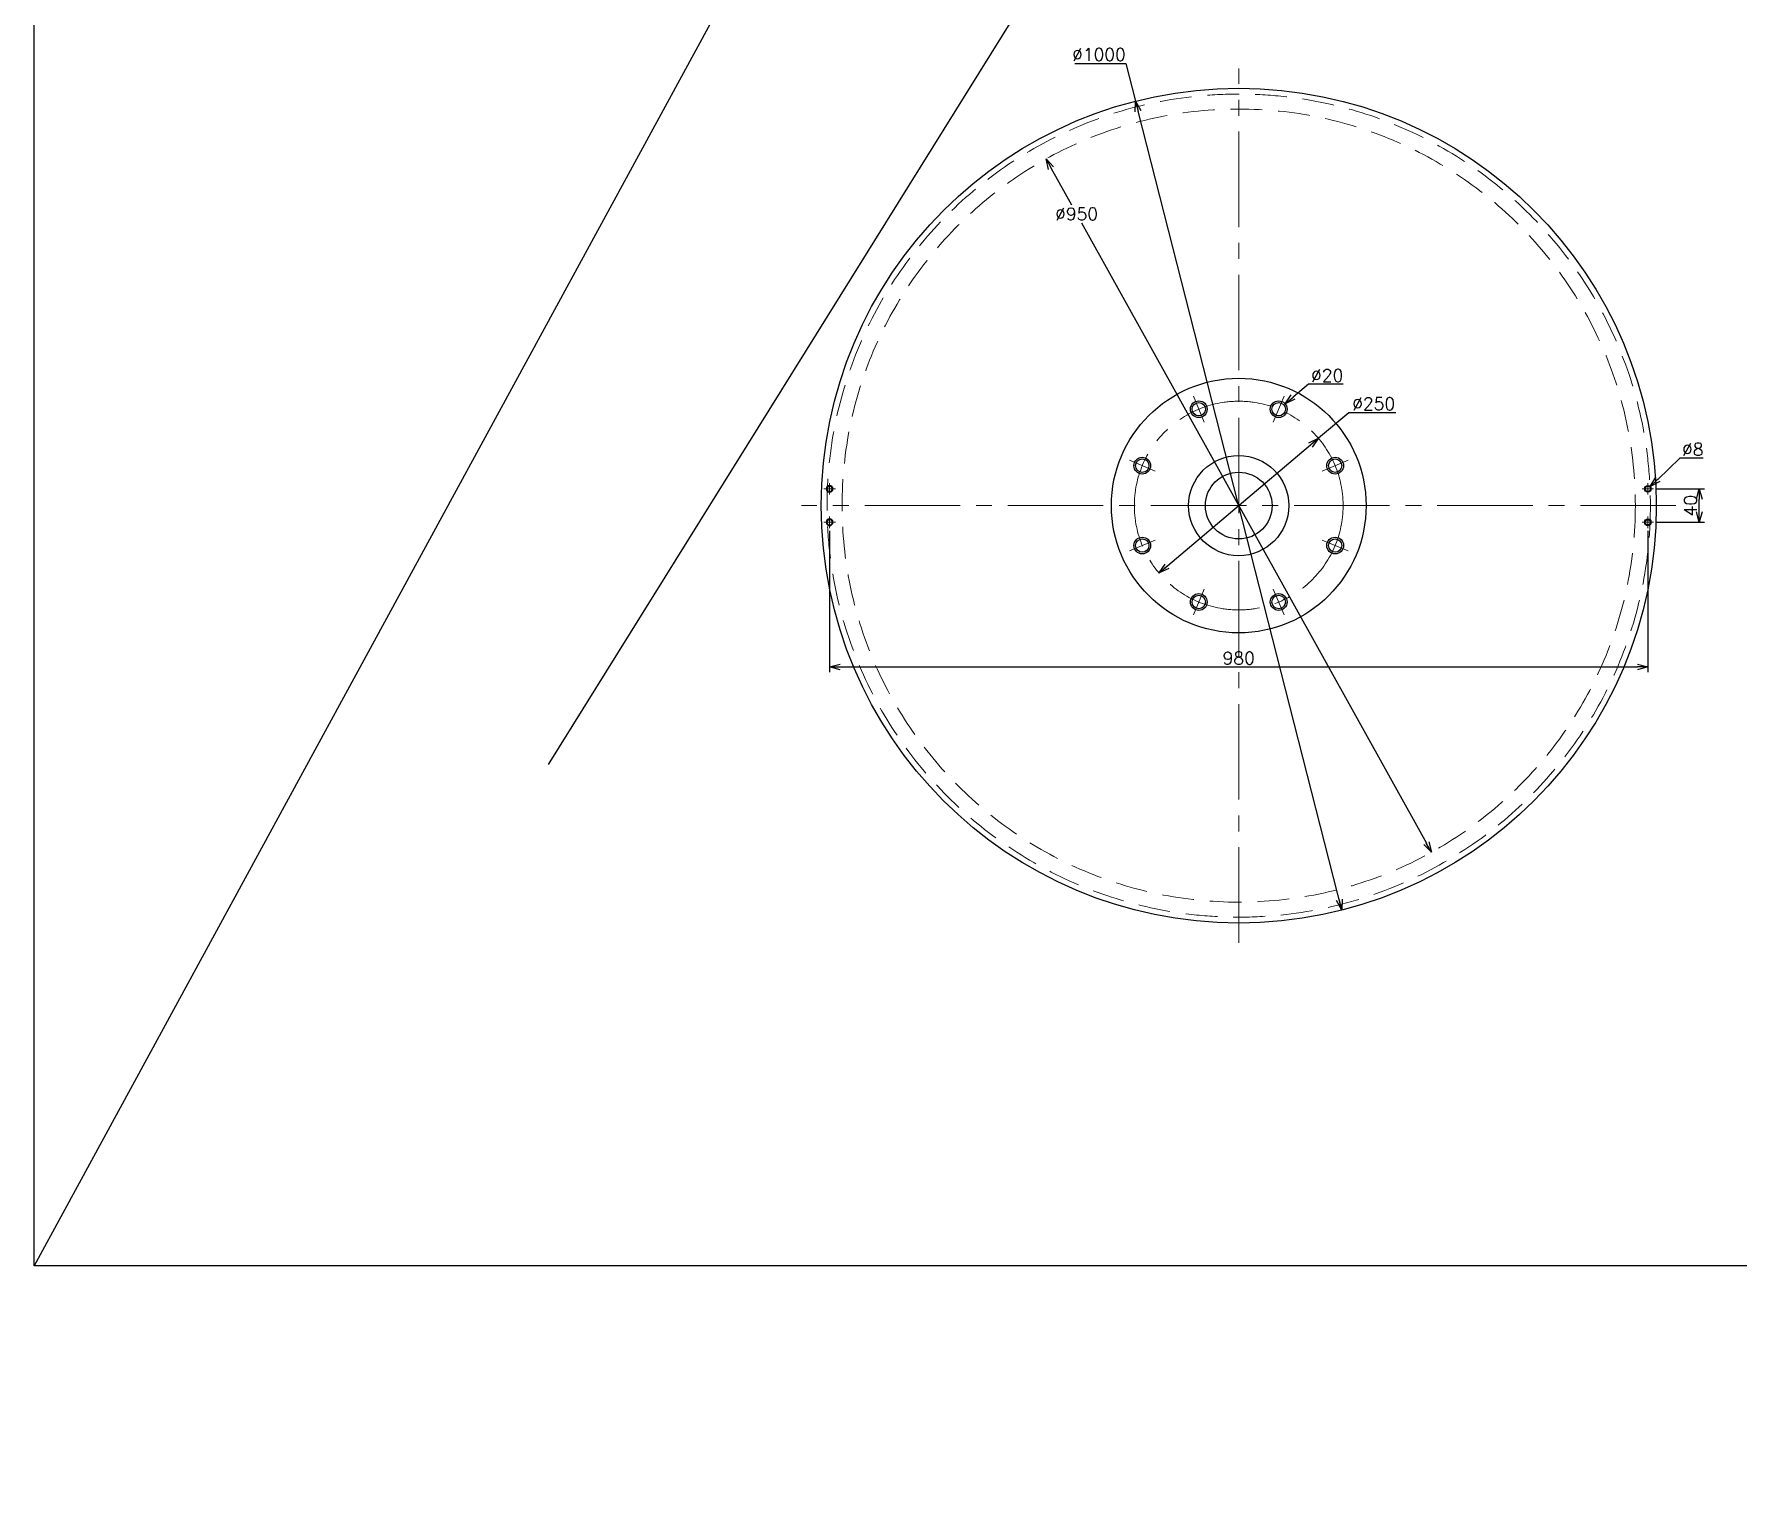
# Model space of a CAD drawing. Header units: millimetres. Extents: x -16130 to 36813, y -8099 to 27484.
# Drawn here: x -184 to 1857, y 15682 to 17431 of the extents above; entities that cross this region are included whole.
import ezdxf
from ezdxf import colors
from ezdxf.entities.mleader import LeaderData, LeaderLine
from ezdxf.enums import TextEntityAlignment as Align
from ezdxf.math import Vec2, Vec3
from ezdxf.xclip import XClip

# ---------------------------------------------------------------- set-up
doc = ezdxf.new("R2010")
doc.units = ezdxf.units.MM
doc.header["$LTSCALE"] = 6
doc.header["$XCLIPFRAME"] = 0
doc.header["$PDMODE"] = 99
doc.header["$PDSIZE"] = 1
doc.linetypes.add('CENTER2', pattern=[28.575, 19.05, -3.175, 3.175, -3.175])
doc.linetypes.add('HIDDEN', pattern=[9.525, 6.35, -3.175])
for name, color, linetype, lineweight in [('04_HIDDEN', 2, 'HIDDEN', 13), ('05_CENTER', 4, 'CENTER2', 13), ('08_DIM', 3, 'Continuous', 13)]:
    doc.layers.add(name, color=color, linetype=linetype, lineweight=lineweight)
doc.styles.add('KSS_TXT', font='txt.shx', dxfattribs={"bigfont": 'extfont2.shx'})
doc.styles.get("Standard").update_dxf_attribs({"font": 'txt.shx', "bigfont": 'extfont2.shx'})
doc.dimstyles.new('KSS_DIM', dxfattribs={"dimtxt": 3, "dimasz": 2.5, "dimexe": 1.25, "dimexo": 0.625, "dimtad": 1, "dimdsep": 46, "dimtxsty": 'KSS_TXT', "dimblk": 'OPEN30', "dimcen": 0, "dimazin": 2, "dimtfac": 0.75, "dimtmove": 0, "dimatfit": 3, "dimldrblk": 'OPEN30', "dimfxl": 1, "dimtolj": 1, "dimarcsym": 0})
doc.dimstyles.new('KSS_DIM$3', dxfattribs={"dimtxt": 3, "dimasz": 2.5, "dimexe": 1.25, "dimexo": 0.625, "dimtad": 1, "dimtih": 1, "dimtoh": 1, "dimdsep": 46, "dimtxsty": 'KSS_TXT', "dimblk": 'OPEN30', "dimcen": 0, "dimazin": 2, "dimtfac": 0.75, "dimtofl": 0, "dimtmove": 0, "dimatfit": 3, "dimldrblk": 'OPEN30', "dimfxl": 1, "dimtolj": 1, "dimarcsym": 0})

# ---------------------------------------------------------------- blocks, each defined once
blk = doc.blocks.new('_Open30')
at = {"color": 0, "linetype": 'ByBlock', "lineweight": -2}
for p, q in [((-1, 0.27), (0, 0)), ((0, 0), (-1, -0.27)), ((0, 0), (-1, 0))]:
    blk.add_line(p, q, dxfattribs=at)
blk = doc.blocks.new('*D1073')
at = {"layer": '08_DIM', "color": 0, "lineweight": -2, "transparency": 16777216}
for p, q in [((1390.6, 16977.2), (1354.3, 16946.5)), ((1447, 16977.2), (1390.6, 16977.2)), ((1163.3, 16785.2), (1344.7, 16938.5))]:
    blk.add_line(p, q, dxfattribs=at)
at = {"layer": 'Defpoints', "color": 0, "transparency": 16777216}
for p in [(1354.3, 16946.5), (1163.3, 16785.2)]:
    blk.add_point(p, dxfattribs=at)
at = {"layer": '08_DIM', "color": 0, "lineweight": -2, "transparency": 16777216, "xscale": 12.5, "yscale": 12.5, "zscale": 12.5}
for p, rotation in [((1354.3, 16946.5), 40.18515012310245), ((1163.3, 16785.2), 220.1851501231025)]:
    blk.add_blockref('_Open30', p, dxfattribs=dict(at, rotation=rotation))
at = {"layer": '08_DIM', "color": 0, "transparency": 16777216, "insert": (1420.4, 16987.9), "char_height": 15, "attachment_point": 5, "style": 'KSS_TXT'}
blk.add_mtext('\\A1;%%C250', dxfattribs=at)
blk = doc.blocks.new('*D1193')
at = {"layer": '08_DIM', "color": 0, "lineweight": -2, "transparency": 16777216}
for p, q in [((1062.3, 17395.5), (1123.6, 17395.5)), ((1123.6, 17395.5), (1135.1, 17350.4)), ((1382.4, 16381.4), (1138.2, 17338.2))]:
    blk.add_line(p, q, dxfattribs=at)
at = {"layer": 'Defpoints', "color": 0, "transparency": 16777216}
for p in [(1135.1, 17350.4), (1382.4, 16381.4)]:
    blk.add_point(p, dxfattribs=at)
at = {"layer": '08_DIM', "color": 0, "lineweight": -2, "transparency": 16777216, "xscale": 12.5, "yscale": 12.5, "zscale": 12.5}
for p, rotation in [((1135.1, 17350.4), 104.3185324009616), ((1382.4, 16381.4), 284.3185324009616)]:
    blk.add_blockref('_Open30', p, dxfattribs=dict(at, rotation=rotation))
at = {"layer": '08_DIM', "color": 0, "transparency": 16777216, "insert": (1091.4, 17406.2), "char_height": 15, "attachment_point": 5, "style": 'KSS_TXT'}
blk.add_mtext('\\A1;%%C1000', dxfattribs=at)
blk = doc.blocks.new('*D1194')
at = {"layer": '08_DIM', "color": 0, "lineweight": -2, "transparency": 16777216}
for p, q in [((1058.7, 17225.8), (1034.1, 17270.1)), ((1070.5, 17204.6), (1483.5, 16461.6))]:
    blk.add_line(p, q, dxfattribs=at)
at = {"layer": 'Defpoints', "color": 0, "transparency": 16777216}
for p in [(1028, 17281.1), (1489.5, 16450.7)]:
    blk.add_point(p, dxfattribs=at)
at = {"layer": '08_DIM', "color": 0, "lineweight": -2, "transparency": 16777216, "xscale": 12.5, "yscale": 12.5, "zscale": 12.5}
for p, rotation in [((1028, 17281.1), 119.0650319947639), ((1489.5, 16450.7), 299.0650319947638)]:
    blk.add_blockref('_Open30', p, dxfattribs=dict(at, rotation=rotation))
at = {"layer": '08_DIM', "color": 0, "transparency": 16777216, "insert": (1064.6, 17215.2), "char_height": 15, "attachment_point": 5, "style": 'KSS_TXT'}
blk.add_mtext('\\A1;%%C950', dxfattribs=at)
blk = doc.blocks.new('M8Tz_1_1_1')
at = {"color": 0}
for radius in [4, 3.25]:
    blk.add_circle((0, 0), radius, dxfattribs=at)
at = {"layer": '05_CENTER'}
for p, q in [((6.9, 0), (-6.9, 0)), ((0, -6.9), (0, 6.9))]:
    blk.add_line(p, q, dxfattribs=at)
blk = doc.blocks.new('*D1512')
at = {"layer": '08_DIM', "color": 0, "lineweight": -2, "transparency": 16777216}
for p, q in [((768.8, 16835.8), (768.8, 16666.3)), ((1748.8, 16835.8), (1748.8, 16666.3)), ((781.3, 16672.6), (1736.3, 16672.6))]:
    blk.add_line(p, q, dxfattribs=at)
at = {"layer": 'Defpoints', "color": 0, "transparency": 16777216}
for p in [(768.8, 16839), (1748.8, 16839), (1748.8, 16672.6)]:
    blk.add_point(p, dxfattribs=at)
at = {"layer": '08_DIM', "color": 0, "lineweight": -2, "transparency": 16777216, "xscale": 12.5, "yscale": 12.5, "zscale": 12.5, "rotation": 180}
blk.add_blockref('_Open30', (768.8, 16672.6), dxfattribs=at)
at = {"layer": '08_DIM', "color": 0, "lineweight": -2, "transparency": 16777216, "xscale": 12.5, "yscale": 12.5, "zscale": 12.5}
blk.add_blockref('_Open30', (1748.8, 16672.6), dxfattribs=at)
at = {"layer": '08_DIM', "color": 0, "transparency": 16777216, "insert": (1258.8, 16683.2), "char_height": 15, "attachment_point": 5, "style": 'KSS_TXT'}
blk.add_mtext('\\A1;980', dxfattribs=at)
blk = doc.blocks.new('*D1722')
at = {"layer": '08_DIM', "color": 0, "lineweight": -2, "transparency": 16777216}
for p, q in [((1342.5, 17011.2), (1323.9, 16995.7)), ((1383.8, 17011.2), (1342.5, 17011.2))]:
    blk.add_line(p, q, dxfattribs=at)
at = {"layer": 'Defpoints', "color": 0, "transparency": 16777216}
for p in [(1314.3, 16987.8), (1298.9, 16975)]:
    blk.add_point(p, dxfattribs=at)
at = {"layer": '08_DIM', "color": 0, "lineweight": -2, "transparency": 16777216, "xscale": 12.5, "yscale": 12.5, "zscale": 12.5, "rotation": 219.6759700232892}
blk.add_blockref('_Open30', (1314.3, 16987.8), dxfattribs=at)
at = {"layer": '08_DIM', "color": 0, "transparency": 16777216, "insert": (1364.7, 17021.8), "char_height": 15, "attachment_point": 5, "style": 'KSS_TXT'}
blk.add_mtext('\\A1;%%C20', dxfattribs=at)
blk = doc.blocks.new('*D2068')
at = {"layer": '08_DIM', "color": 0, "lineweight": -2, "transparency": 16777216}
for p, q in [((1758.8, 16885.9), (1816.6, 16885.9)), ((1810.4, 16858.4), (1810.4, 16873.4)), ((1758.8, 16845.9), (1816.6, 16845.9))]:
    blk.add_line(p, q, dxfattribs=at)
at = {"layer": 'Defpoints', "color": 0, "transparency": 16777216}
for p in [(1755.7, 16885.9), (1810.4, 16885.9), (1755.7, 16845.9)]:
    blk.add_point(p, dxfattribs=at)
at = {"layer": '08_DIM', "color": 0, "lineweight": -2, "transparency": 16777216, "xscale": 12.5, "yscale": 12.5, "zscale": 12.5}
for p, rotation in [((1810.4, 16885.9), 90), ((1810.4, 16845.9), 270)]:
    blk.add_blockref('_Open30', p, dxfattribs=dict(at, rotation=rotation))
at = {"layer": '08_DIM', "color": 0, "transparency": 16777216, "insert": (1799.8, 16865.9), "char_height": 15, "attachment_point": 5, "rotation": 90, "style": 'KSS_TXT'}
blk.add_mtext('\\A1;40', dxfattribs=at)
blk = doc.blocks.new('*D2069')
at = {"layer": '08_DIM', "color": 0, "lineweight": -2, "transparency": 16777216}
for p, q in [((1787, 16922.6), (1760.7, 16897.3)), ((1815.1, 16922.6), (1787, 16922.6))]:
    blk.add_line(p, q, dxfattribs=at)
at = {"layer": 'Defpoints', "color": 0, "transparency": 16777216}
for p in [(1745.9, 16883.1), (1751.7, 16888.7)]:
    blk.add_point(p, dxfattribs=at)
at = {"layer": '08_DIM', "color": 0, "lineweight": -2, "transparency": 16777216, "xscale": 12.5, "yscale": 12.5, "zscale": 12.5, "rotation": 223.8839568792826}
blk.add_blockref('_Open30', (1751.7, 16888.7), dxfattribs=at)
at = {"layer": '08_DIM', "color": 0, "transparency": 16777216, "insert": (1802.6, 16933.3), "char_height": 15, "attachment_point": 5, "style": 'KSS_TXT'}
blk.add_mtext('\\A1;%%C8', dxfattribs=at)
blk = doc.blocks.new('A$C6D3E2C2A_1_1')
at = {"color": 0}
blk.add_line((-473, 2191), (-473, 105), dxfattribs=at)
blk = doc.blocks.new('A$C21800152_1_1')
for points in [[(-45, -2292), (-45, -2320), (-47, -2322), (-135, -2322), (-135, 43), (-30, 43)], [(15, -107), (15, -2129)]]:
    blk.add_lwpolyline(points)
at = {"layer": '04_HIDDEN'}
blk.add_lwpolyline([(-61, -2229), (-70, -2229), (-70, -76), (-61, -76)], close=True, dxfattribs=at)
blk = doc.blocks.new('A$C62F33C97_1_1')
at = {"xscale": -1}
blk.add_blockref('A$C21800152_1_1', (-80, 89.5), dxfattribs=at)
blk = doc.blocks.new('A$C427433EE_1_1')
blk.add_blockref('A$C62F33C97_1_1', (1220, 2274.5))
blk = doc.blocks.new('A$C47C24317_1_1')
ref = blk.add_blockref('A$C427433EE_1_1', (-1790, -64))
XClip(ref).set_block_clipping_path([(617.7986300872, -50.2983481303), (1338.9772045172, 2515.1750731432)])
blk.add_blockref('A$C6D3E2C2A_1_1', (0, 0))
blk = doc.blocks.new('AM_BALLOON1')
at = {"transparency": 16777216}
blk.add_circle((0, 0), 5, dxfattribs=at)
blk.add_attdef('B_NUMBER', text='', height=3, dxfattribs=at).set_placement((0, 0), align=Align.MIDDLE_CENTER)
blk = doc.blocks.new('_OPEN')
at = {"color": 0, "linetype": 'ByBlock'}
for p, q in [((-1, 0.17), (0, 0)), ((0, 0), (-1, -0.17)), ((0, 0), (-1, 0))]:
    blk.add_line(p, q, dxfattribs=at)

msp = doc.modelspace()

# ---------------------------------------------------------------- linework, layer by layer
at = {"color": 2}
for p, q in [((3612.24504, 22932.18169), (-183.96635, 15955.11805)), ((3348.54958, 21241.84313), (431.57415, 16555.59094))]:
    msp.add_line(p, q, dxfattribs=at)
msp.add_lwpolyline([(-183.96635, 22932.18169), (3612.24504, 22932.18169), (3612.24504, 15955.11805), (-183.96635, 15955.11805)], close=True, dxfattribs=at)
at = {"color": 0}
for centre, radius in [((1258.78198, 16865.88682), 500), ((1258.78198, 16865.88682), 152.5), ((1210.94655, 16981.37176), 10), ((1210.94655, 16981.37176), 8), ((1306.6174, 16981.37176), 10), ((1306.6174, 16981.37176), 8), ((1143.29703, 16913.72225), 10), ((1143.29703, 16913.72225), 8), ((1258.78198, 16865.88682), 60), ((1374.26692, 16913.72225), 10), ((1374.26692, 16913.72225), 8), ((1258.78198, 16865.88682), 40), ((1143.29703, 16818.05139), 10), ((1143.29703, 16818.05139), 8), ((1374.26692, 16818.05139), 10), ((1374.26692, 16818.05139), 8), ((1210.94655, 16750.40188), 10), ((1210.94655, 16750.40188), 8), ((1306.6174, 16750.40188), 10), ((1306.6174, 16750.40188), 8)]:
    msp.add_circle(centre, radius, dxfattribs=at)
at = {"layer": '04_HIDDEN'}
for radius in [493, 475]:
    msp.add_circle((1258.78198, 16865.88682), radius, dxfattribs=at)
at = {"layer": '05_CENTER'}
for p, q in [((1258.78198, 16342.33192), (1258.78198, 17389.44172)), ((1217.35333, 16965.90443), (1204.53977, 16996.8391)), ((1300.21062, 16965.90443), (1313.02418, 16996.8391)), ((1158.76437, 16907.31547), (1127.8297, 16920.12903)), ((1358.79958, 16907.31547), (1389.73425, 16920.12903)), ((1782.33688, 16865.88682), (735.22708, 16865.88682)), ((1158.76437, 16824.45817), (1127.8297, 16811.64461)), ((1358.79958, 16824.45817), (1389.73425, 16811.64461)), ((1217.35333, 16765.86921), (1204.53977, 16734.93455)), ((1300.21062, 16765.86921), (1313.02418, 16734.93455))]:
    msp.add_line(p, q, dxfattribs=at)
msp.add_circle((1258.78198, 16865.88682), 125, dxfattribs=at)

# ---------------------------------------------------------------- block references
at = {"xscale": -1, "rotation": 89.99999999999984}
for p in [(768.78198, 16885.88682), (768.78198, 16845.88682)]:
    msp.add_blockref('M8Tz_1_1_1', p, dxfattribs=at)
at = {"rotation": 270}
for p in [(1748.78198, 16885.88682), (1748.78198, 16845.88682)]:
    msp.add_blockref('M8Tz_1_1_1', p, dxfattribs=at)
ref = msp.add_blockref('A$C47C24317_1_1', (1935.35986, 13868.53494))
XClip(ref).set_block_clipping_path([(-891.2286263952, -1136.1992090855), (786.9869580786, 228.004334306)])

# ---------------------------------------------------------------- dimensions: what is measured, and where the dimension line sits
at = {"layer": '08_DIM'}
for p1, p2, override, picture, middle in [((1382.43819, 16381.41893), (1135.12576, 17350.35472), {"dimscale": 5, "dimpost": '%%C<>', "dimtix": 1, "dimatfit": 2}, '*D1193', (1091.4041, 17395.54397)), ((1489.53794, 16450.70411), (1028.02602, 17281.06954), {"dimscale": 5, "dimpost": '%%C<>', "dimtix": 1, "dimatfit": 2}, '*D1194', (1064.63507, 17215.20148)), ((1298.92073, 16974.98731), (1314.31408, 16987.75621), {"dimscale": 5, "dimpost": '%%C<>'}, '*D1722', (1364.72613, 17011.1687)), ((1163.28656, 16785.22936), (1354.27739, 16946.54428), {"dimscale": 5, "dimpost": '%%C<>', "dimtix": 1, "dimatfit": 2}, '*D1073', (1420.3676, 16977.2468)), ((1745.89899, 16883.11402), (1751.66496, 16888.65962), {"dimscale": 5, "dimpost": '%%C<>'}, '*D2069', (1802.62036, 16922.63978))]:
    dim = msp.add_diameter_dim_2p(p1=p1, p2=p2, dimstyle='KSS_DIM$3', override=override, dxfattribs=at)
    dim.commit()
    dim.dimension.update_dxf_attribs({"geometry": picture, "text_midpoint": middle, "dimtype": 163})
dim = msp.add_linear_dim(base=(1810.38565, 16885.88682), p1=(1755.70528, 16845.88682), p2=(1755.70528, 16885.88682), angle=90, dimstyle='KSS_DIM', override={"dimscale": 5}, dxfattribs=at)
dim.commit()
dim.dimension.update_dxf_attribs({"geometry": '*D2068', "text_midpoint": (1799.76065, 16865.88682)})
dim = msp.add_linear_dim(base=(1748.78198, 16672.55109), p1=(768.78198, 16838.96352), p2=(1748.78198, 16838.96352), dimstyle='KSS_DIM', override={"dimscale": 5}, dxfattribs=at)
dim.commit()
dim.dimension.update_dxf_attribs({"geometry": '*D1512', "text_midpoint": (1258.78198, 16683.17609)})

# ---------------------------------------------------------------- leaders
ml = msp.add_multileader_block('Standard', dxfattribs=at)
ml.set_content('AM_BALLOON1', color=256, scale=8)
ml.set_attribute('B_NUMBER', 'W', width=0)
ml.set_leader_properties(color=256, linetype='ByLayer', lineweight=-1)
ml.set_arrow_properties(name='OPEN')
ml.build(insert=Vec2(0, 0))
ml.multileader.update_dxf_attribs({"leader_type": 0, "has_dogleg": 0, "text_right_attachment_type": 6, "dogleg_length": 0, "arrow_head_size": 16, "scale": 4, "block_connection_type": 1})
ctx = ml.context
ctx.base_point, ctx.scale, ctx.char_height, ctx.arrow_head_size, ctx.landing_gap_size, ctx.plane_origin = Vec3(13778.40481, 16629.64663), 4, 32, 16, 16, Vec3(13778.40481, 16629.64663)
ctx.right_attachment, ctx.attachment_type = 6, 1
notes = []
notes.append((ctx, [(0, (0, 0, 0), (0, 0), (1, 0), 1, [])]))
ctx.block.insert = Vec3(13778.40481, 16629.64663)
ml = msp.add_multileader_block('Standard', dxfattribs=at)
ml.set_content('AM_BALLOON1', color=256, scale=8)
ml.set_attribute('B_NUMBER', 'AO', width=0)
ml.set_leader_properties(color=256, linetype='ByLayer', lineweight=-1)
ml.set_arrow_properties(name='OPEN')
ml.build(insert=Vec2(0, 0))
ml.multileader.update_dxf_attribs({"leader_type": 0, "has_dogleg": 0, "text_right_attachment_type": 6, "dogleg_length": 0, "arrow_head_size": 16, "scale": 4, "block_connection_type": 1})
ctx = ml.context
ctx.base_point, ctx.scale, ctx.char_height, ctx.arrow_head_size, ctx.landing_gap_size, ctx.plane_origin = Vec3(6830.23124, 16624.46097), 4, 32, 16, 16, Vec3(6830.23124, 16624.46097)
ctx.right_attachment, ctx.attachment_type = 6, 1
notes.append((ctx, [(0, (0, 0, 0), (0, 0), (1, 0), 1, [])]))
ctx.block.insert = Vec3(6830.23124, 16624.46097)
ml = msp.add_multileader_block('Standard', dxfattribs=at)
ml.set_content('AM_BALLOON1', color=256, scale=8)
ml.set_attribute('B_NUMBER', 'V', width=0)
ml.set_leader_properties(color=256, linetype='ByLayer', lineweight=-1)
ml.set_arrow_properties(name='OPEN')
ml.build(insert=Vec2(0, 0))
ml.multileader.update_dxf_attribs({"leader_type": 0, "has_dogleg": 0, "text_right_attachment_type": 6, "dogleg_length": 0, "arrow_head_size": 16, "scale": 4, "block_connection_type": 1})
ctx = ml.context
ctx.base_point, ctx.scale, ctx.char_height, ctx.arrow_head_size, ctx.landing_gap_size, ctx.plane_origin = Vec3(15125.00199, 16612.85008), 4, 32, 16, 16, Vec3(15159.27631, 16609.77428)
ctx.right_attachment, ctx.attachment_type = 6, 1
notes.append((ctx, [(0, (0, 0, 0), (0, 0), (1, 0), 1, [])]))
ctx.block.insert = Vec3(15125.00199, 16612.85008)
ml = msp.add_multileader_block('Standard', dxfattribs=at)
ml.set_content('AM_BALLOON1', color=256, scale=8)
ml.set_attribute('B_NUMBER', '47', width=0)
ml.set_leader_properties(color=256, linetype='ByLayer', lineweight=-1)
ml.set_arrow_properties(name='OPEN')
ml.build(insert=Vec2(0, 0))
ml.multileader.update_dxf_attribs({"leader_type": 0, "has_dogleg": 0, "text_right_attachment_type": 6, "dogleg_length": 0, "arrow_head_size": 16, "scale": 8, "block_connection_type": 1})
ctx = ml.context
ctx.base_point, ctx.scale, ctx.char_height, ctx.arrow_head_size, ctx.landing_gap_size, ctx.plane_origin = Vec3(12114.5235, 16603.82484), 8, 32, 16, 16, Vec3(12114.5235, 16603.82484)
ctx.right_attachment, ctx.attachment_type = 6, 1
notes.append((ctx, [(0, (0, 0, 0), (0, 0), (1, 0), 1, [])]))
ctx.block.insert = Vec3(12114.5235, 16603.82484)
ml = msp.add_multileader_block('Standard', dxfattribs=at)
ml.set_content('AM_BALLOON1', color=256, scale=8)
ml.set_attribute('B_NUMBER', 'O', width=0)
ml.set_leader_properties(color=256, linetype='ByLayer', lineweight=-1)
ml.set_arrow_properties(name='OPEN')
ml.build(insert=Vec2(0, 0))
ml.multileader.update_dxf_attribs({"leader_type": 0, "has_dogleg": 0, "text_right_attachment_type": 6, "dogleg_length": 0, "arrow_head_size": 16, "scale": 4, "block_connection_type": 1})
ctx = ml.context
ctx.base_point, ctx.scale, ctx.char_height, ctx.arrow_head_size, ctx.landing_gap_size, ctx.plane_origin = Vec3(8867.4584, 16552.9213), 4, 32, 16, 16, Vec3(8915.63385, 16552.9213)
ctx.right_attachment, ctx.attachment_type = 6, 1
notes.append((ctx, [(0, (0, 0, 0), (0, 0), (1, 0), 1, [])]))
ctx.block.insert = Vec3(8867.4584, 16552.9213)
for ctx, leaders in notes:
    for number, flags, end, landing, length, lines in leaders:
        leader = LeaderData()
        leader.index, (leader.has_last_leader_line, leader.has_dogleg_vector, leader.attachment_direction) = number, flags
        leader.last_leader_point, leader.dogleg_vector, leader.dogleg_length = Vec3(end), Vec3(landing), length
        for number, points, colour, breaks in lines:
            line = LeaderLine()
            line.index, line.vertices, line.color, line.breaks = number, Vec3.list(points), colors.encode_raw_color(colour), breaks
            leader.lines.append(line)
        ctx.leaders.append(leader)

doc.saveas('drawing.dxf')
